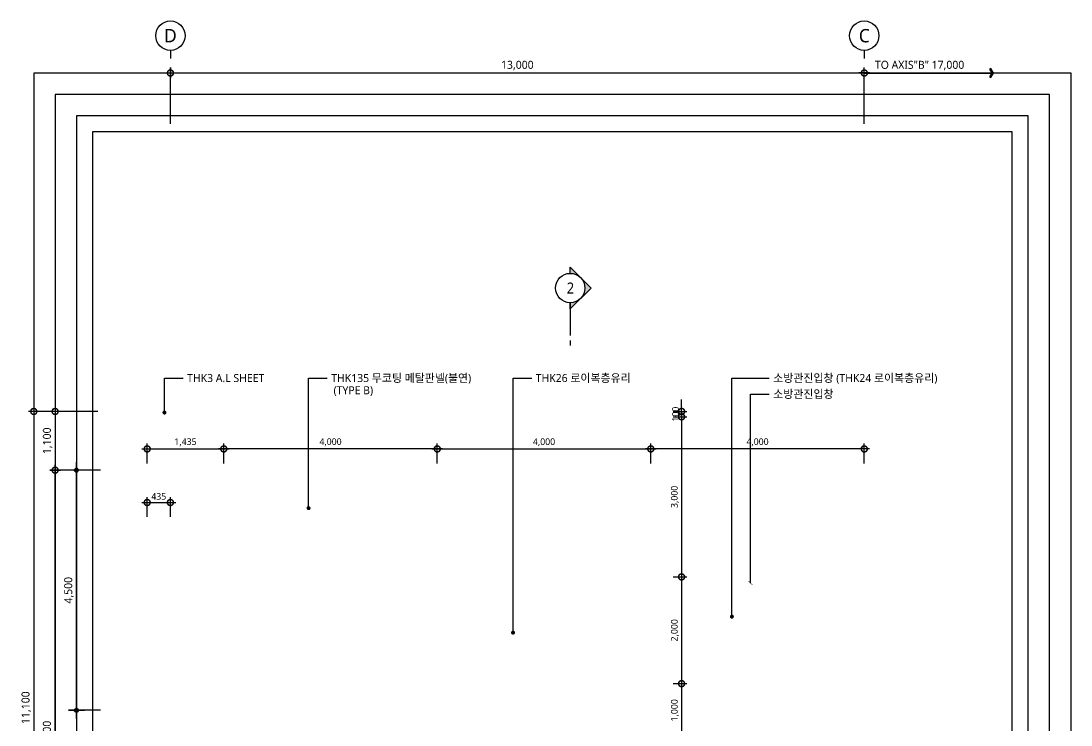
# Model space of a CAD drawing. Header units: millimetres. Extents: x 2568 to 292571, y 1285 to 27671.
# Drawn here: x 130607 to 150279, y 14480 to 27671 of the extents above; entities that cross this region are included whole.
import ezdxf
from ezdxf.enums import TextEntityAlignment as Align

# ---------------------------------------------------------------- set-up
doc = ezdxf.new("R2010")
doc.units = ezdxf.units.MM
doc.header["$LTSCALE"] = 200
doc.layers.get('DEFPOINTS').update_dxf_attribs({"color": 137})
for name, color, linetype in [('A-dim', 7, 'Continuous'), ('A-dims', 7, 'Continuous'), ('DIM', 7, 'Continuous'), ('DIM-INT', 7, 'Continuous'), ('SYM-LEAD', 6, 'Continuous'), ('TAG', 6, 'Continuous'), ('TEXT', 3, 'Continuous')]:
    doc.layers.add(name, color=color, linetype=linetype)
doc.layers.add('NOPLOT', color=191, linetype='Continuous', plot=False)
doc.styles.add('$0$스타일1', font='malgun.ttf')
doc.styles.add('ARIALB', font='malgun.ttf')
doc.styles.add('T1', font='malgun.ttf')
doc.styles.add('TEXT', font='malgun.ttf')
doc.styles.add('맑은고딕', font='malgun.ttf')
doc.styles.add('스타일1', font='malgun.ttf')
doc.dimstyles.new('CJA', dxfattribs={"dimscale": 300, "dimtxt": 2.7, "dimasz": 1, "dimexe": 2, "dimexo": 3, "dimgap": 1, "dimtad": 1, "dimdec": 0, "dimzin": 1, "dimdsep": 46, "dimlunit": 6, "dimtxsty": '$0$스타일1', "dimblk": 'CJDOT', "dimcen": 0.09, "dimdle": 1, "dimclrd": 256, "dimclre": 256, "dimclrt": 3, "dimadec": 0, "dimazin": 0, "dimtfac": 1, "dimtdec": 0, "dimtix": 1, "dimtmove": 2, "dimatfit": 3, "dimldrblk": 'CJDOT', "dimfxl": 1, "dimtolj": 1, "dimtzin": 1, "dimarcsym": 0})
doc.dimstyles.new('DIM-QD 1', dxfattribs={"dimtxt": 3, "dimasz": 1.5, "dimexe": 1, "dimexo": 0, "dimgap": 1, "dimtad": 1, "dimdec": 3, "dimdsep": 46, "dimlunit": 6, "dimtxsty": '스타일1', "dimblk1": 'ARCHTICK', "dimblk2": 'ARCHTICK', "dimsah": 1, "dimcen": 0, "dimclrd": 256, "dimclre": 256, "dimclrt": 3, "dimazin": 2, "dimtfac": 1, "dimtdec": 3, "dimtix": 1, "dimtmove": 2, "dimatfit": 3, "dimldrblk": 'ARCHTICK', "dimfxl": 1, "dimtolj": 1, "dimtzin": 0, "dimarcsym": 0})
doc.dimstyles.new('GAUN-50', dxfattribs={"dimscale": 50, "dimtxt": 3, "dimasz": 1, "dimexe": 2, "dimexo": 3, "dimgap": 1, "dimtad": 1, "dimdec": 0, "dimzin": 1, "dimdsep": 46, "dimlunit": 6, "dimtxsty": '스타일1', "dimblk": 'GAUN-DOT', "dimcen": -2, "dimdle": 2, "dimclrd": 256, "dimclre": 256, "dimclrt": 3, "dimadec": 0, "dimazin": 0, "dimtfac": 1, "dimtdec": 0, "dimtix": 1, "dimtmove": 2, "dimatfit": 3, "dimldrblk": 'DOTSMALL', "dimfxl": 1, "dimtolj": 1, "dimtzin": 1, "dimarcsym": 0})
doc.dimstyles.new('HDA-P(N100)', dxfattribs={"dimscale": 50, "dimtxt": 3, "dimasz": 1, "dimexe": 2, "dimexo": 2, "dimgap": 1, "dimtad": 1, "dimdec": 0, "dimzin": 1, "dimdsep": 46, "dimlunit": 6, "dimtxsty": 'T1', "dimblk": 'Z_DOT', "dimcen": 1, "dimclrd": 256, "dimclrt": 3, "dimadec": 0, "dimazin": 0, "dimtfac": 1, "dimtdec": 0, "dimtix": 1, "dimtmove": 2, "dimatfit": 3, "dimldrblk": 'DOT', "dimfxl": 1, "dimtolj": 1, "dimtzin": 1, "dimarcsym": 0})

# ---------------------------------------------------------------- blocks, each defined once
blk = doc.blocks.new('*U13')
at = {"linetype": 'ByBlock', "lineweight": -2}
h = blk.add_hatch(color=0, dxfattribs=at)
h.paths.add_polyline_path([(0, 300, 0.198912), (-212, 212), (0, 424)])
h.paths.add_polyline_path([(-212, -212), (-424, 0), (-212, 212, 0.414214)])
h.paths.add_polyline_path([(-212, -212, 0.198912), (0, -300), (0, -424)])
blk.add_hatch(color=0, dxfattribs=at).paths.add_polyline_path([(-250, -18545), (0, -18445), (0, -18545)])
at = {"color": 0, "linetype": 'ByBlock', "lineweight": -2}
blk.add_lwpolyline([(0, 300, 1), (0, -300, 1), (0, 300), (0, 424), (-424, 0), (0, -424), (0, -300), (0, -424)], format="xyb", dxfattribs=at)
for points in [[(0, -300), (0, -972)], [(0, -1072), (0, -1172)], [(0, -16329), (0, -16429)], [(0, -16529), (0, -18545), (-250, -18545), (0, -18445)]]:
    blk.add_lwpolyline(points, dxfattribs=at)
at = {"color": 6, "style": 'TEXT', "width": 0.9}
blk.add_attdef('상세번호', text='', height=225, dxfattribs=at).set_placement((0, 0), align=Align.MIDDLE_CENTER)
blk = doc.blocks.new('bu-v')
at = {"layer": 'TAG', "ltscale": 0.2}
blk.add_line((0, 3), (0, 0), dxfattribs=at)
blk.add_circle((0, 8.5), 5.5, dxfattribs=at)
at = {"layer": 'TAG', "color": 3, "style": 'ARIALB'}
blk.add_attdef('1', text='', height=5, dxfattribs=at).set_placement((0, 8.5), align=Align.MIDDLE_CENTER)
blk = doc.blocks.new('GAUN-DOT')
at = {"linetype": 'ByBlock'}
for p, q in [((2, 0), (-2, 0)), ((0, -2), (0, 2))]:
    blk.add_line(p, q, dxfattribs=at)
at = {"const_width": 2.25}
blk.add_lwpolyline([(0, 0.28125, 1), (0, -0.28125, 1)], format="xyb", close=True, dxfattribs=at)
blk = doc.blocks.new('*D75')
at = {"layer": 'DEFPOINTS', "color": 0, "transparency": 16777216}
for p in [(146406, 26697), (133406, 25597), (146406, 25597)]:
    blk.add_point(p, dxfattribs=at)
at = {"layer": 'DIM', "lineweight": -2, "transparency": 16777216}
for p, q in [((133406, 25747), (133406, 26797)), ((146406, 25747), (146406, 26797)), ((133456, 26697), (146356, 26697))]:
    blk.add_line(p, q, dxfattribs=at)
at = {"layer": 'DIM', "lineweight": -2, "transparency": 16777216, "xscale": 50, "yscale": 50, "zscale": 50, "rotation": 180}
blk.add_blockref('GAUN-DOT', (133406, 26697), dxfattribs=at)
at = {"layer": 'DIM', "lineweight": -2, "transparency": 16777216, "xscale": 50, "yscale": 50, "zscale": 50}
blk.add_blockref('GAUN-DOT', (146406, 26697), dxfattribs=at)
at = {"layer": 'DIM', "color": 3, "transparency": 16777216, "insert": (139906, 26837), "char_height": 150, "attachment_point": 5, "style": '스타일1'}
blk.add_mtext('\\A1;13,000', dxfattribs=at)
blk = doc.blocks.new('_DotSmall')
at = {"color": 0, "linetype": 'ByBlock', "const_width": 0.5}
blk.add_lwpolyline([(-0.0625, 0, 1), (0.0625, 0, 1)], format="xyb", close=True, dxfattribs=at)
blk = doc.blocks.new('_ARCHTICK')
at = {"color": 0, "linetype": 'ByBlock', "const_width": 0.15}
blk.add_lwpolyline([(-0.5, -0.5), (0.5, 0.5)], dxfattribs=at)
blk = doc.blocks.new('*D184')
at = {"layer": 'DEFPOINTS', "color": 0, "transparency": 16777216}
for p in [(142674, 17255), (142674, 15255), (142983, 15255)]:
    blk.add_point(p, dxfattribs=at)
at = {"layer": 'DIM-INT', "color": 7, "lineweight": -2, "transparency": 16777216}
for p, q in [((142983, 17355), (142983, 15155)), ((142824, 17255), (143083, 17255)), ((142824, 15255), (143083, 15255))]:
    blk.add_line(p, q, dxfattribs=at)
at = {"layer": 'DIM-INT', "color": 7, "lineweight": -2, "transparency": 16777216, "xscale": 225, "yscale": 225, "zscale": 225}
for p, rotation in [((142983, 17255), 90), ((142983, 15255), 270)]:
    blk.add_blockref('_DotSmall', p, dxfattribs=dict(at, rotation=rotation))
at = {"layer": 'DIM-INT', "color": 3, "transparency": 16777216, "insert": (142858, 16255), "char_height": 125, "attachment_point": 5, "rotation": 90, "style": '스타일1'}
blk.add_mtext('\\A1;2,000', dxfattribs=at)
blk = doc.blocks.new('CJDOT')
blk.add_line((-2, 0), (2, 0))
at = {"const_width": 0.5}
blk.add_lwpolyline([(-0.25, 0, 1), (0.25, 0, 1)], format="xyb", close=True, dxfattribs=at)
blk = doc.blocks.new('*D182')
at = {"layer": 'DEFPOINTS', "color": 0, "transparency": 16777216}
for p in [(142674, 20255), (142674, 17255), (142983, 17255)]:
    blk.add_point(p, dxfattribs=at)
at = {"layer": 'DIM-INT', "color": 7, "lineweight": -2, "transparency": 16777216}
for p, q in [((142983, 20355), (142983, 17155)), ((142824, 20255), (143083, 20255)), ((142824, 17255), (143083, 17255))]:
    blk.add_line(p, q, dxfattribs=at)
at = {"layer": 'DIM-INT', "color": 7, "lineweight": -2, "transparency": 16777216, "xscale": 225, "yscale": 225, "zscale": 225}
for p, rotation in [((142983, 20255), 90), ((142983, 17255), 270)]:
    blk.add_blockref('_DotSmall', p, dxfattribs=dict(at, rotation=rotation))
at = {"layer": 'DIM-INT', "color": 3, "transparency": 16777216, "insert": (142858, 18755), "char_height": 125, "attachment_point": 5, "rotation": 90, "style": '스타일1'}
blk.add_mtext('\\A1;3,000', dxfattribs=at)
blk = doc.blocks.new('*D188')
at = {"layer": 'DEFPOINTS', "color": 0, "transparency": 16777216}
for p in [(133406, 18649), (132971, 18228), (133406, 18228)]:
    blk.add_point(p, dxfattribs=at)
at = {"layer": 'DIM-INT', "color": 7, "lineweight": -2, "transparency": 16777216}
for p, q in [((132971, 18378), (132971, 18749)), ((133406, 18378), (133406, 18749)), ((132871, 18649), (133506, 18649))]:
    blk.add_line(p, q, dxfattribs=at)
at = {"layer": 'DIM-INT', "color": 7, "lineweight": -2, "transparency": 16777216, "xscale": 225, "yscale": 225, "zscale": 225, "rotation": 180}
blk.add_blockref('_DotSmall', (132971, 18649), dxfattribs=at)
at = {"layer": 'DIM-INT', "color": 7, "lineweight": -2, "transparency": 16777216, "xscale": 225, "yscale": 225, "zscale": 225}
blk.add_blockref('_DotSmall', (133406, 18649), dxfattribs=at)
at = {"layer": 'DIM-INT', "color": 3, "transparency": 16777216, "insert": (133188, 18763), "char_height": 125, "attachment_point": 5, "style": '스타일1'}
blk.add_mtext('\\A1;435', dxfattribs=at)
blk = doc.blocks.new('*D206')
at = {"layer": 'A-dim', "lineweight": -2, "transparency": 16777216}
for p, q in [((132046, 20355), (130746, 20355)), ((130846, 20305), (130846, 9305)), ((132046, 9255), (130746, 9255))]:
    blk.add_line(p, q, dxfattribs=at)
at = {"layer": 'DEFPOINTS', "color": 0, "transparency": 16777216}
for p in [(132196, 20355), (130846, 9255), (132196, 9255)]:
    blk.add_point(p, dxfattribs=at)
at = {"layer": 'A-dim', "lineweight": -2, "transparency": 16777216, "xscale": 50, "yscale": 50, "zscale": 50}
for p, rotation in [((130846, 20355), 90), ((130846, 9255), 270)]:
    blk.add_blockref('GAUN-DOT', p, dxfattribs=dict(at, rotation=rotation))
at = {"layer": 'A-dim', "color": 3, "transparency": 16777216, "insert": (130705, 14805), "char_height": 150, "attachment_point": 5, "rotation": 90, "style": '스타일1'}
blk.add_mtext('\\A1;11,100', dxfattribs=at)
blk = doc.blocks.new('Z_DOT')
at = {"layer": 'A-dims', "color": 0}
for p, q in [((-3, 0), (3, 0)), ((0, -3), (0, 3))]:
    blk.add_line(p, q, dxfattribs=at)
for radius in [0.75, 0.375]:
    blk.add_circle((0, 0), radius, dxfattribs=at)
blk = doc.blocks.new('*D207')
at = {"layer": 'A-dim', "color": 0, "lineweight": -2, "transparency": 16777216}
for p, q in [((132096, 14755), (131546, 14755)), ((132096, 9255), (131546, 9255))]:
    blk.add_line(p, q, dxfattribs=at)
at = {"layer": 'A-dim', "lineweight": -2, "transparency": 16777216}
blk.add_line((131646, 14705), (131646, 9305), dxfattribs=at)
at = {"layer": 'DEFPOINTS', "color": 0, "transparency": 16777216}
for p in [(132196, 14755), (131646, 9255), (132196, 9255)]:
    blk.add_point(p, dxfattribs=at)
at = {"layer": 'A-dim', "lineweight": -2, "transparency": 16777216, "xscale": 50, "yscale": 50, "zscale": 50}
for p, rotation in [((131646, 14755), 90), ((131646, 9255), 270)]:
    blk.add_blockref('Z_DOT', p, dxfattribs=dict(at, rotation=rotation))
at = {"layer": 'A-dim', "color": 3, "transparency": 16777216, "insert": (131505, 12005), "char_height": 150, "attachment_point": 5, "rotation": 90, "style": 'T1'}
blk.add_mtext('\\A1;5,500', dxfattribs=at)
blk = doc.blocks.new('_DOT')
at = {"color": 0, "linetype": 'ByBlock'}
blk.add_line((-0.5, 0), (-1, 0), dxfattribs=at)
at = {"color": 0, "linetype": 'ByBlock', "const_width": 0.5}
blk.add_lwpolyline([(-0.25, 0, 1), (0.25, 0, 1)], format="xyb", close=True, dxfattribs=at)
blk = doc.blocks.new('*D209')
at = {"layer": 'A-dim', "lineweight": -2, "transparency": 16777216}
for p, q in [((132046, 19255), (131146, 19255)), ((131246, 9305), (131246, 19205)), ((132046, 9255), (131146, 9255))]:
    blk.add_line(p, q, dxfattribs=at)
at = {"layer": 'DEFPOINTS', "color": 0, "transparency": 16777216}
for p in [(131246, 19255), (132196, 19255), (132196, 9255)]:
    blk.add_point(p, dxfattribs=at)
at = {"layer": 'A-dim', "lineweight": -2, "transparency": 16777216, "xscale": 50, "yscale": 50, "zscale": 50}
for p, rotation in [((131246, 19255), 90), ((131246, 9255), 270)]:
    blk.add_blockref('GAUN-DOT', p, dxfattribs=dict(at, rotation=rotation))
at = {"layer": 'A-dim', "color": 3, "transparency": 16777216, "insert": (131105, 14255), "char_height": 150, "attachment_point": 5, "rotation": 90, "style": '스타일1'}
blk.add_mtext('\\A1;10,000', dxfattribs=at)
blk = doc.blocks.new('*D210')
at = {"layer": 'A-dim', "lineweight": -2, "transparency": 16777216}
for p, q in [((132046, 20355), (131146, 20355)), ((131246, 20305), (131246, 19305)), ((132046, 19255), (131146, 19255))]:
    blk.add_line(p, q, dxfattribs=at)
at = {"layer": 'DEFPOINTS', "color": 0, "transparency": 16777216}
for p in [(132196, 20355), (131246, 19255), (132196, 19255)]:
    blk.add_point(p, dxfattribs=at)
at = {"layer": 'A-dim', "lineweight": -2, "transparency": 16777216, "xscale": 50, "yscale": 50, "zscale": 50}
for p, rotation in [((131246, 20355), 90), ((131246, 19255), 270)]:
    blk.add_blockref('GAUN-DOT', p, dxfattribs=dict(at, rotation=rotation))
at = {"layer": 'A-dim', "color": 3, "transparency": 16777216, "insert": (131105, 19805), "char_height": 150, "attachment_point": 5, "rotation": 90, "style": '스타일1'}
blk.add_mtext('\\A1;1,100', dxfattribs=at)
blk = doc.blocks.new('*D211')
at = {"layer": 'A-dim', "color": 0, "lineweight": -2, "transparency": 16777216}
for p, q in [((132096, 19255), (131546, 19255)), ((132096, 14755), (131546, 14755))]:
    blk.add_line(p, q, dxfattribs=at)
at = {"layer": 'A-dim', "lineweight": -2, "transparency": 16777216}
blk.add_line((131646, 14805), (131646, 19205), dxfattribs=at)
at = {"layer": 'DEFPOINTS', "color": 0, "transparency": 16777216}
for p in [(131646, 19255), (132196, 19255), (132196, 14755)]:
    blk.add_point(p, dxfattribs=at)
at = {"layer": 'A-dim', "lineweight": -2, "transparency": 16777216, "xscale": 50, "yscale": 50, "zscale": 50}
for p, rotation in [((131646, 19255), 90), ((131646, 14755), 270)]:
    blk.add_blockref('Z_DOT', p, dxfattribs=dict(at, rotation=rotation))
at = {"layer": 'A-dim', "color": 3, "transparency": 16777216, "insert": (131505, 17005), "char_height": 150, "attachment_point": 5, "rotation": 90, "style": 'T1'}
blk.add_mtext('\\A1;4,500', dxfattribs=at)
blk = doc.blocks.new('*D218')
at = {"layer": 'DEFPOINTS', "color": 0, "transparency": 16777216}
for p in [(134406, 19653), (132971, 19232), (134406, 19232)]:
    blk.add_point(p, dxfattribs=at)
at = {"layer": 'DIM-INT', "color": 7, "lineweight": -2, "transparency": 16777216}
for p, q in [((132971, 19382), (132971, 19753)), ((134406, 19382), (134406, 19753)), ((132871, 19653), (134506, 19653))]:
    blk.add_line(p, q, dxfattribs=at)
at = {"layer": 'DIM-INT', "color": 7, "lineweight": -2, "transparency": 16777216, "xscale": 225, "yscale": 225, "zscale": 225, "rotation": 180}
blk.add_blockref('_DotSmall', (132971, 19653), dxfattribs=at)
at = {"layer": 'DIM-INT', "color": 7, "lineweight": -2, "transparency": 16777216, "xscale": 225, "yscale": 225, "zscale": 225}
blk.add_blockref('_DotSmall', (134406, 19653), dxfattribs=at)
at = {"layer": 'DIM-INT', "color": 3, "transparency": 16777216, "insert": (133688, 19778), "char_height": 125, "attachment_point": 5, "style": '스타일1'}
blk.add_mtext('\\A1;1,435', dxfattribs=at)
blk = doc.blocks.new('*D219')
at = {"layer": 'DEFPOINTS', "color": 0, "transparency": 16777216}
for p in [(134406, 19653), (134406, 19232), (138406, 19232)]:
    blk.add_point(p, dxfattribs=at)
at = {"layer": 'DIM-INT', "color": 7, "lineweight": -2, "transparency": 16777216}
for p, q in [((134406, 19382), (134406, 19753)), ((138406, 19382), (138406, 19753)), ((138506, 19653), (134306, 19653))]:
    blk.add_line(p, q, dxfattribs=at)
at = {"layer": 'DIM-INT', "color": 7, "lineweight": -2, "transparency": 16777216, "xscale": 225, "yscale": 225, "zscale": 225, "rotation": 180}
blk.add_blockref('_DotSmall', (134406, 19653), dxfattribs=at)
at = {"layer": 'DIM-INT', "color": 7, "lineweight": -2, "transparency": 16777216, "xscale": 225, "yscale": 225, "zscale": 225}
blk.add_blockref('_DotSmall', (138406, 19653), dxfattribs=at)
at = {"layer": 'DIM-INT', "color": 3, "transparency": 16777216, "insert": (136406, 19778), "char_height": 125, "attachment_point": 5, "style": '스타일1'}
blk.add_mtext('\\A1;4,000', dxfattribs=at)
blk = doc.blocks.new('*D216')
at = {"layer": 'DEFPOINTS', "color": 0, "transparency": 16777216}
for p in [(142406, 19653), (138406, 19232), (142406, 19232)]:
    blk.add_point(p, dxfattribs=at)
at = {"layer": 'DIM-INT', "color": 7, "lineweight": -2, "transparency": 16777216}
for p, q in [((138406, 19382), (138406, 19753)), ((142406, 19382), (142406, 19753)), ((138306, 19653), (142506, 19653))]:
    blk.add_line(p, q, dxfattribs=at)
at = {"layer": 'DIM-INT', "color": 7, "lineweight": -2, "transparency": 16777216, "xscale": 225, "yscale": 225, "zscale": 225, "rotation": 180}
blk.add_blockref('_DotSmall', (138406, 19653), dxfattribs=at)
at = {"layer": 'DIM-INT', "color": 7, "lineweight": -2, "transparency": 16777216, "xscale": 225, "yscale": 225, "zscale": 225}
blk.add_blockref('_DotSmall', (142406, 19653), dxfattribs=at)
at = {"layer": 'DIM-INT', "color": 3, "transparency": 16777216, "insert": (140406, 19778), "char_height": 125, "attachment_point": 5, "style": '스타일1'}
blk.add_mtext('\\A1;4,000', dxfattribs=at)
blk = doc.blocks.new('*D217')
at = {"layer": 'DEFPOINTS', "color": 0, "transparency": 16777216}
for p in [(142406, 19653), (142406, 19232), (146406, 19232)]:
    blk.add_point(p, dxfattribs=at)
at = {"layer": 'DIM-INT', "color": 7, "lineweight": -2, "transparency": 16777216}
for p, q in [((142406, 19382), (142406, 19753)), ((146406, 19382), (146406, 19753)), ((146506, 19653), (142306, 19653))]:
    blk.add_line(p, q, dxfattribs=at)
at = {"layer": 'DIM-INT', "color": 7, "lineweight": -2, "transparency": 16777216, "xscale": 225, "yscale": 225, "zscale": 225, "rotation": 180}
blk.add_blockref('_DotSmall', (142406, 19653), dxfattribs=at)
at = {"layer": 'DIM-INT', "color": 7, "lineweight": -2, "transparency": 16777216, "xscale": 225, "yscale": 225, "zscale": 225}
blk.add_blockref('_DotSmall', (146406, 19653), dxfattribs=at)
at = {"layer": 'DIM-INT', "color": 3, "transparency": 16777216, "insert": (144406, 19778), "char_height": 125, "attachment_point": 5, "style": '스타일1'}
blk.add_mtext('\\A1;4,000', dxfattribs=at)
blk = doc.blocks.new('*D220')
at = {"layer": 'DEFPOINTS', "color": 0, "transparency": 16777216}
for p in [(142674, 20355), (142983, 20355), (142674, 20255)]:
    blk.add_point(p, dxfattribs=at)
at = {"layer": 'DIM-INT', "color": 7, "lineweight": -2, "transparency": 16777216}
for p, q in [((142983, 20355), (142983, 20580)), ((142824, 20355), (143083, 20355)), ((142983, 20255), (142983, 20355)), ((142824, 20255), (143083, 20255)), ((142983, 20255), (142983, 20030))]:
    blk.add_line(p, q, dxfattribs=at)
at = {"layer": 'DIM-INT', "color": 7, "lineweight": -2, "transparency": 16777216, "xscale": 225, "yscale": 225, "zscale": 225}
for p, rotation in [((142983, 20355), 270), ((142983, 20255), 90)]:
    blk.add_blockref('_DotSmall', p, dxfattribs=dict(at, rotation=rotation))
at = {"layer": 'DIM-INT', "color": 3, "transparency": 16777216, "insert": (142868, 20305), "char_height": 125, "attachment_point": 5, "rotation": 90, "style": '스타일1'}
blk.add_mtext('\\A1;100', dxfattribs=at)
blk = doc.blocks.new('*D345')
at = {"layer": 'DEFPOINTS', "color": 0, "transparency": 16777216}
for p in [(142674, 15255), (142674, 14255), (142983, 14255)]:
    blk.add_point(p, dxfattribs=at)
at = {"layer": 'DIM-INT', "color": 7, "lineweight": -2, "transparency": 16777216}
for p, q in [((142983, 15355), (142983, 14155)), ((142824, 15255), (143083, 15255)), ((142824, 14255), (143083, 14255))]:
    blk.add_line(p, q, dxfattribs=at)
at = {"layer": 'DIM-INT', "color": 7, "lineweight": -2, "transparency": 16777216, "xscale": 225, "yscale": 225, "zscale": 225}
for p, rotation in [((142983, 15255), 90), ((142983, 14255), 270)]:
    blk.add_blockref('_DotSmall', p, dxfattribs=dict(at, rotation=rotation))
at = {"layer": 'DIM-INT', "color": 3, "transparency": 16777216, "insert": (142858, 14755), "char_height": 125, "attachment_point": 5, "rotation": 90, "style": '스타일1'}
blk.add_mtext('\\A1;1,000', dxfattribs=at)

msp = doc.modelspace()

# ---------------------------------------------------------------- linework, layer by layer
at = {"layer": 'A-dim', "ltscale": 30}
msp.add_lwpolyline([(146406, 26696.5), (148824.5, 26696.5), (148774.5, 26783.1), (148752.9, 26770.6), (148795.6, 26696.5), (148752.9, 26622.4), (148774.5, 26609.9), (148824.5, 26696.5)], dxfattribs=at)
at = {"layer": 'NOPLOT'}
for points in [[(130845.6, 2455.2), (150279, 2455.2), (150279, 26696.5), (130845.6, 26696.5)], [(131245.6, 2855.2), (149879, 2855.2), (149879, 26296.5), (131245.6, 26296.5)], [(131645.6, 3255.2), (149479, 3255.2), (149479, 25896.5), (131645.6, 25896.5)], [(131945.6, 3555.2), (149179, 3555.2), (149179, 25596.5), (131945.6, 25596.5)]]:
    msp.add_lwpolyline(points, close=True, dxfattribs=at)

# ---------------------------------------------------------------- block references
at = {"layer": 'TAG'}
ref = msp.add_blockref('bu-v', (133406, 26971.2), dxfattribs=dict(at, xscale=50.00000000000169, yscale=50.00000000000169, zscale=50.00000000000169))
ref.add_attrib('1', 'D', dxfattribs={"color": 3, "height": 250, "style": '맑은고딕'}).set_placement((133406, 27396.2), align=Align.MIDDLE_CENTER)
ref = msp.add_blockref('bu-v', (146406, 26971.2), dxfattribs=dict(at, xscale=50.00000000000169, yscale=50.00000000000169, zscale=50.00000000000169))
ref.add_attrib('1', 'C', dxfattribs={"color": 3, "height": 250, "style": '맑은고딕'}).set_placement((146406, 27396.2), align=Align.MIDDLE_CENTER)
ref = msp.add_blockref('*U13', (140897.8, 22667.8), dxfattribs=dict(at, xscale=-0.916666666670472, yscale=0.916666666670472, zscale=0.916666666670472))
ref.add_attrib('상세번호', '2', dxfattribs={"layer": '0', "color": 6, "height": 206.3, "style": 'TEXT', "width": 0.9}).set_placement((140900.7, 22667.8), align=Align.MIDDLE_CENTER)

# ---------------------------------------------------------------- texts
at = {"layer": 'A-dim', "color": 3, "style": 'T1'}
msp.add_text('TO AXIS"B" 17,000', height=150, dxfattribs=at).set_placement((146606.1, 26775.1))
at = {"layer": 'TEXT', "color": 3, "style": '스타일1'}
for s, p in [('THK3 A.L SHEET', (133719.2, 20906.2)), ('THK135 무코팅 메탈판넬(불연)', (136419, 20906.2)), ('THK26 로이복층유리', (140250.5, 20906.2)), ('소방관진입창 (THK24 로이복층유리)', (144700.5, 20906.2)), ('(TYPE B)', (136462.8, 20677.2)), ('소방관진입창', (144700.5, 20606.2))]:
    msp.add_text(s, height=150, dxfattribs=at).set_placement(p)

# ---------------------------------------------------------------- dimensions: what is measured, and where the dimension line sits
at = {"layer": 'A-dim'}
for base, p1, p2, angle, dimstyle, picture, middle in [((130845.6, 9255.2), (132195.6, 20355.2), (132195.6, 9255.2), 270, 'GAUN-50', '*D206', (130705.1, 14805.2)), ((131245.6, 19255.2), (132195.6, 20355.2), (132195.6, 19255.2), 270, 'GAUN-50', '*D210', (131105.1, 19805.2)), ((131245.6, 19255.2), (132195.6, 9255.2), (132195.6, 19255.2), 90, 'GAUN-50', '*D209', (131105.1, 14255.2)), ((131645.6, 19255.2), (132195.6, 14755.2), (132195.6, 19255.2), 90, 'HDA-P(N100)', '*D211', (131505.5, 17005.2)), ((131645.6, 9255.2), (132195.6, 14755.2), (132195.6, 9255.2), 270, 'HDA-P(N100)', '*D207', (131505.5, 12005.2))]:
    dim = msp.add_linear_dim(base=base, p1=p1, p2=p2, angle=angle, dimstyle=dimstyle, dxfattribs=at)
    dim.commit()
    dim.dimension.update_dxf_attribs({"geometry": picture, "text_midpoint": middle})
at = {"layer": 'DIM'}
dim = msp.add_linear_dim(base=(146406, 26696.5), p1=(133406, 25596.5), p2=(146406, 25596.5), dimstyle='GAUN-50', dxfattribs=at)
dim.commit()
dim.dimension.update_dxf_attribs({"geometry": '*D75', "text_midpoint": (139906, 26837)})
at = {"layer": 'DIM-INT'}
for base, p1, p2, angle, picture, middle in [((142983.2, 20355.2), (142674.4, 20255.2), (142674.4, 20355.2), 90, '*D220', (142868.2, 20305.2)), ((142983.2, 17255.2), (142674.4, 20255.2), (142674.4, 17255.2), 270, '*D182', (142858.1, 18755.2)), ((134406, 19652.9), (138406, 19232.5), (134406, 19232.5), 180, '*D219', (136406, 19778)), ((142406, 19652.9), (146406, 19232.5), (142406, 19232.5), 180, '*D217', (144406, 19778)), ((142983.2, 15255.2), (142674.4, 17255.2), (142674.4, 15255.2), 270, '*D184', (142858.1, 16255.2)), ((142983.2, 14255.2), (142674.4, 15255.2), (142674.4, 14255.2), 270, '*D345', (142857.7, 14755.2))]:
    dim = msp.add_linear_dim(base=base, p1=p1, p2=p2, angle=angle, dimstyle='CJA', override={"dimscale": 50, "dimtxt": 2.5, "dimasz": 4.5, "dimtxsty": '스타일1', "dimblk1": 'DotSmall', "dimblk2": 'DotSmall', "dimsah": 1, "dimdle": 2, "dimclrd": 7, "dimclre": 7}, dxfattribs=at)
    dim.commit()
    dim.dimension.update_dxf_attribs({"geometry": picture, "text_midpoint": middle})
for base, p1, p2, picture, middle in [((134406, 19652.9), (132971, 19232.5), (134406, 19232.5), '*D218', (133688.5, 19778.3)), ((142406, 19652.9), (138406, 19232.5), (142406, 19232.5), '*D216', (140406, 19778)), ((133406, 18648.6), (132971, 18228.2), (133406, 18228.2), '*D188', (133188.5, 18763.2))]:
    dim = msp.add_linear_dim(base=base, p1=p1, p2=p2, dimstyle='CJA', override={"dimscale": 50, "dimtxt": 2.5, "dimasz": 4.5, "dimtxsty": '스타일1', "dimblk1": 'DotSmall', "dimblk2": 'DotSmall', "dimsah": 1, "dimdle": 2, "dimclrd": 7, "dimclre": 7}, dxfattribs=at)
    dim.commit()
    dim.dimension.update_dxf_attribs({"geometry": picture, "text_midpoint": middle})

# ---------------------------------------------------------------- leaders
at = {"layer": 'SYM-LEAD'}
for points, override in [([(133294.2, 20334.7), (133294.2, 20977.8), (133644.2, 20977.8)], {"dimscale": 50, "dimasz": 1.5, "dimtad": 0, "dimclrd": 6, "dimldrblk": 'DOT'}), ([(135994, 18544.2), (135994, 20977.8), (136344, 20977.8)], {"dimscale": 50, "dimasz": 1.5, "dimtad": 0, "dimclrd": 6, "dimldrblk": 'DOT'}), ([(139825.5, 16210.5), (139825.5, 20977.8), (140175.5, 20977.8)], {"dimscale": 50, "dimasz": 1.5, "dimtad": 0, "dimclrd": 6, "dimldrblk": 'DOT'}), ([(143925.5, 16510.5), (143925.5, 20977.8), (144625.5, 20977.8)], {"dimscale": 50, "dimasz": 1.5, "dimtad": 0, "dimclrd": 6, "dimldrblk": 'DOT'}), ([(144275.5, 17140), (144275.5, 20677.8), (144625.5, 20677.8)], {"dimscale": 50, "dimasz": 1.5, "dimtad": 0, "dimclrd": 6})]:
    msp.add_leader(points, dimstyle='DIM-QD 1', override=override, dxfattribs=at)

doc.saveas('drawing.dxf')
